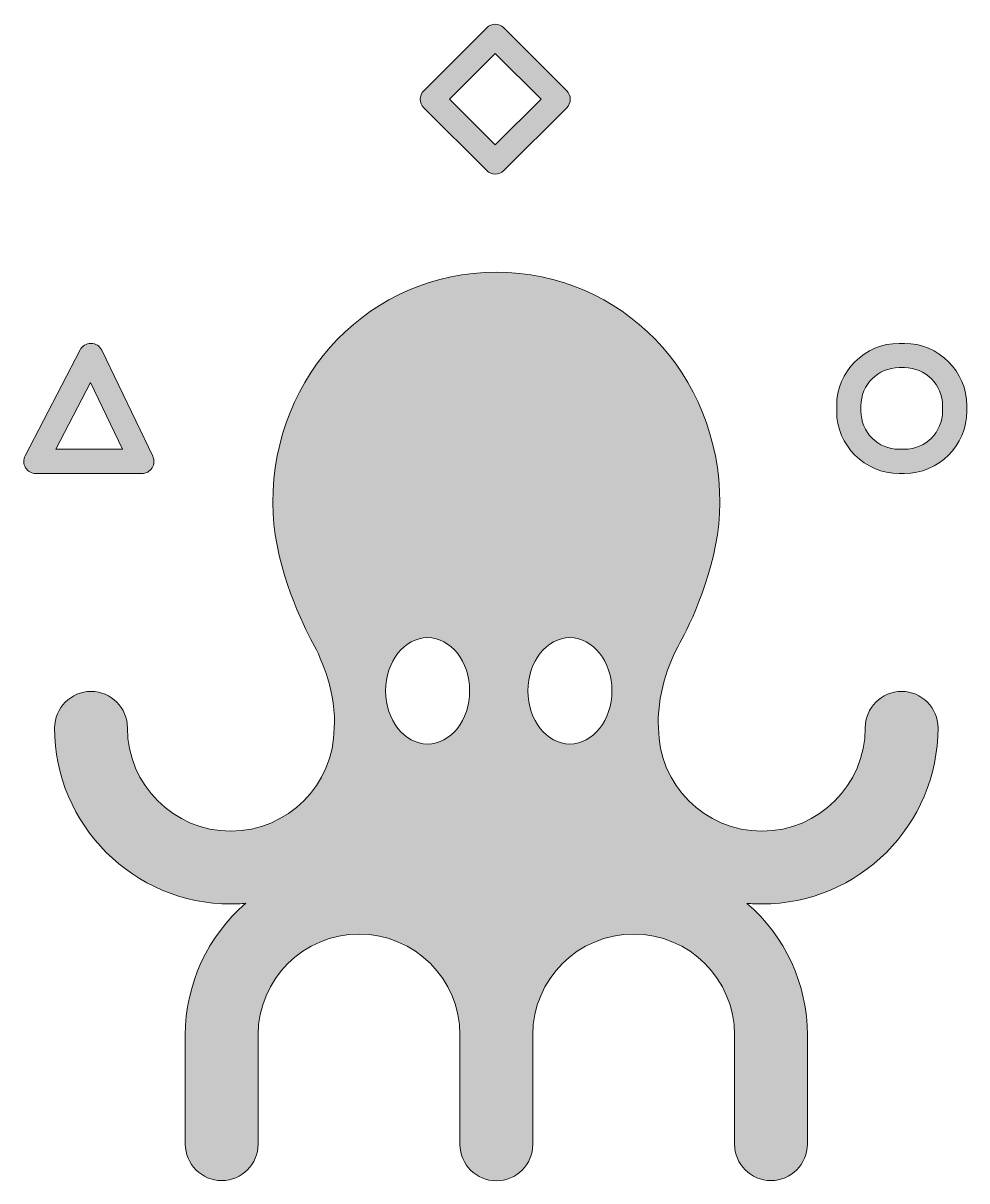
# Model space of a CAD drawing. Header units: inches. Extents: x 0.22 to 2.43, y -2.8 to -0.09.
import ezdxf

# ---------------------------------------------------------------- set-up
doc = ezdxf.new("R2010")
doc.units = ezdxf.units.IN
doc.header["$MEASUREMENT"] = 0
doc.layers.add('Calque 1', color=7, linetype='Continuous')

# ---------------------------------------------------------------- blocks, each defined once
blk = doc.blocks.new('block 2')
at = {"layer": 'Calque 1', "true_color": 0xffffff}
h = blk.add_hatch(color=7, dxfattribs=at)
h.dxf.hatch_style = 2
edge = h.paths.add_edge_path()
edge.add_spline(control_points=[(1.3233, -0.4478), (1.3161, -0.4478), (1.3088, -0.4451), (1.3033, -0.4395), (1.3033, -0.4395), (1.1562, -0.2925), (1.1562, -0.2925), (1.1451, -0.2814), (1.1451, -0.2635), (1.1562, -0.2524), (1.1562, -0.2524), (1.3033, -0.1053), (1.3033, -0.1053), (1.3143, -0.0942), (1.3323, -0.0942), (1.3433, -0.1053), (1.3433, -0.1053), (1.4904, -0.2524), (1.4904, -0.2524), (1.4957, -0.2577), (1.4987, -0.2649), (1.4987, -0.2724), (1.4987, -0.2799), (1.4957, -0.2872), (1.4904, -0.2925), (1.4904, -0.2925), (1.3433, -0.4395), (1.3433, -0.4395), (1.3378, -0.4451), (1.3306, -0.4478), (1.3233, -0.4478)], knot_values=[0, 0, 0, 0, 1, 1, 1, 2, 2, 2, 3, 3, 3, 4, 4, 4, 5, 5, 5, 6, 6, 6, 7, 7, 7, 8, 8, 8, 9, 9, 9, 10, 10, 10, 10], degree=3, periodic=1)
h.paths.add_polyline_path([(1.2164, -0.2724), (1.3233, -0.3794), (1.4303, -0.2724), (1.3233, -0.1655)])
h = blk.add_hatch(color=7, dxfattribs=at)
h.dxf.hatch_style = 2
edge = h.paths.add_edge_path()
edge.add_spline(control_points=[(2.3594, -1.7439), (2.3594, -1.6969), (2.3212, -1.6587), (2.2743, -1.6587), (2.2273, -1.6587), (2.1891, -1.6969), (2.1891, -1.7439), (2.1891, -1.8772), (2.0806, -1.9857), (1.9471, -1.9857), (1.8138, -1.9857), (1.7053, -1.8772), (1.7053, -1.7439), (1.7053, -1.7397), (1.7048, -1.7356), (1.7044, -1.7341), (1.7042, -1.6517), (1.7344, -1.5815), (1.76, -1.5364), (1.7868, -1.485), (1.849, -1.351), (1.8489, -1.2173), (1.8488, -0.9151), (1.6191, -0.678), (1.3256, -0.6775), (1.0324, -0.678), (0.8026, -0.9151), (0.8025, -1.2173), (0.8025, -1.3513), (0.8647, -1.4852), (0.8918, -1.537), (0.9125, -1.5732), (0.9472, -1.647), (0.9472, -1.733), (0.9466, -1.7366), (0.9461, -1.7402), (0.9461, -1.7439), (0.9461, -1.8772), (0.8376, -1.9857), (0.7043, -1.9857), (0.571, -1.9857), (0.4625, -1.8772), (0.4625, -1.7439), (0.4625, -1.6969), (0.4243, -1.6587), (0.3773, -1.6587), (0.3302, -1.6587), (0.292, -1.6969), (0.292, -1.7439), (0.292, -1.9712), (0.477, -2.1562), (0.7043, -2.1562), (0.716, -2.1562), (0.7278, -2.1557), (0.7395, -2.1546), (0.6506, -2.2312), (0.5978, -2.3434), (0.5978, -2.4628), (0.5978, -2.4628), (0.5978, -2.7183), (0.5978, -2.7183), (0.5978, -2.7654), (0.636, -2.8036), (0.683, -2.8036), (0.7301, -2.8036), (0.7683, -2.7654), (0.7683, -2.7183), (0.7683, -2.7183), (0.7683, -2.4628), (0.7683, -2.4628), (0.7683, -2.3326), (0.8743, -2.2266), (1.0045, -2.2266), (1.1347, -2.2266), (1.2406, -2.3326), (1.2406, -2.4628), (1.2406, -2.4628), (1.2406, -2.719), (1.2406, -2.719), (1.2406, -2.7661), (1.2788, -2.8043), (1.3257, -2.8043), (1.3728, -2.8043), (1.411, -2.7661), (1.411, -2.719), (1.411, -2.719), (1.411, -2.4628), (1.411, -2.4628), (1.411, -2.3326), (1.5169, -2.2266), (1.6471, -2.2266), (1.7773, -2.2266), (1.8833, -2.3326), (1.8833, -2.4628), (1.8833, -2.4628), (1.8833, -2.7183), (1.8833, -2.7183), (1.8833, -2.7654), (1.9215, -2.8036), (1.9685, -2.8036), (2.0155, -2.8036), (2.0537, -2.7654), (2.0537, -2.7183), (2.0537, -2.7183), (2.0537, -2.4628), (2.0537, -2.4628), (2.0537, -2.3434), (2.0009, -2.2312), (1.912, -2.1547), (1.9237, -2.1557), (1.9354, -2.1562), (1.9471, -2.1562), (2.1745, -2.1562), (2.3594, -1.9712), (2.3594, -1.7439)], knot_values=[0, 0, 0, 0, 1, 1, 1, 2, 2, 2, 3, 3, 3, 4, 4, 4, 5, 5, 5, 6, 6, 6, 7, 7, 7, 8, 8, 8, 9, 9, 9, 10, 10, 10, 11, 11, 11, 12, 12, 12, 13, 13, 13, 14, 14, 14, 15, 15, 15, 16, 16, 16, 17, 17, 17, 18, 18, 18, 19, 19, 19, 20, 20, 20, 21, 21, 21, 22, 22, 22, 23, 23, 23, 24, 24, 24, 25, 25, 25, 26, 26, 26, 27, 27, 27, 28, 28, 28, 29, 29, 29, 30, 30, 30, 31, 31, 31, 32, 32, 32, 33, 33, 33, 34, 34, 34, 35, 35, 35, 36, 36, 36, 37, 37, 37, 38, 38, 38, 38], degree=3, periodic=1)
edge = h.paths.add_edge_path()
edge.add_spline(control_points=[(1.1649, -1.7817), (1.1106, -1.7817), (1.0666, -1.726), (1.0666, -1.6572), (1.0666, -1.5885), (1.1106, -1.5327), (1.1649, -1.5327), (1.2193, -1.5327), (1.2633, -1.5885), (1.2633, -1.6572), (1.2633, -1.726), (1.2193, -1.7817), (1.1649, -1.7817)], knot_values=[0, 0, 0, 0, 1, 1, 1, 2, 2, 2, 3, 3, 3, 4, 4, 4, 4], degree=3, periodic=1)
edge = h.paths.add_edge_path()
edge.add_spline(control_points=[(1.498, -1.7817), (1.4436, -1.7817), (1.3996, -1.726), (1.3996, -1.6572), (1.3996, -1.5885), (1.4436, -1.5327), (1.498, -1.5327), (1.5523, -1.5327), (1.5963, -1.5885), (1.5963, -1.6572), (1.5963, -1.726), (1.5523, -1.7817), (1.498, -1.7817)], knot_values=[0, 0, 0, 0, 1, 1, 1, 2, 2, 2, 3, 3, 3, 4, 4, 4, 4], degree=3, periodic=1)
h = blk.add_hatch(color=7, dxfattribs=at)
h.dxf.hatch_style = 2
edge = h.paths.add_edge_path()
edge.add_spline(control_points=[(0.4961, -1.1485), (0.4961, -1.1485), (0.2481, -1.1485), (0.2481, -1.1485), (0.2382, -1.1485), (0.2291, -1.1433), (0.2239, -1.1349), (0.2188, -1.1264), (0.2184, -1.1159), (0.223, -1.1071), (0.223, -1.1071), (0.3517, -0.8592), (0.3517, -0.8592), (0.3566, -0.8497), (0.3664, -0.8436), (0.3772, -0.8439), (0.388, -0.8441), (0.3977, -0.8503), (0.4024, -0.86), (0.4024, -0.86), (0.5216, -1.1079), (0.5216, -1.1079), (0.5258, -1.1167), (0.5252, -1.127), (0.5201, -1.1352), (0.5149, -1.1435), (0.5058, -1.1485), (0.4961, -1.1485)], knot_values=[0, 0, 0, 0, 1, 1, 1, 2, 2, 2, 3, 3, 3, 4, 4, 4, 5, 5, 5, 6, 6, 6, 7, 7, 7, 8, 8, 8, 9, 9, 9, 9], degree=3, periodic=1)
h.paths.add_polyline_path([(0.2948, -1.0918), (0.451, -1.0918), (0.3759, -0.9356)])
h = blk.add_hatch(color=7, dxfattribs=at)
h.dxf.hatch_style = 2
edge = h.paths.add_edge_path()
edge.add_spline(control_points=[(2.2806, -1.1485), (2.2806, -1.1485), (2.2684, -1.1485), (2.2684, -1.1485), (2.1878, -1.1485), (2.1222, -1.0829), (2.1222, -1.0023), (2.1222, -1.0023), (2.1222, -0.9901), (2.1222, -0.9901), (2.1222, -0.9095), (2.1878, -0.8439), (2.2684, -0.8439), (2.2684, -0.8439), (2.2806, -0.8439), (2.2806, -0.8439), (2.3612, -0.8439), (2.4268, -0.9095), (2.4268, -0.9901), (2.4268, -0.9901), (2.4268, -1.0023), (2.4268, -1.0023), (2.4268, -1.0829), (2.3612, -1.1485), (2.2806, -1.1485)], knot_values=[0, 0, 0, 0, 1, 1, 1, 2, 2, 2, 3, 3, 3, 4, 4, 4, 5, 5, 5, 6, 6, 6, 7, 7, 7, 8, 8, 8, 8], degree=3, periodic=1)
edge = h.paths.add_edge_path()
edge.add_spline(control_points=[(2.2684, -0.9006), (2.2191, -0.9006), (2.1789, -0.9407), (2.1789, -0.9901), (2.1789, -0.9901), (2.1789, -1.0023), (2.1789, -1.0023), (2.1789, -1.0517), (2.2191, -1.0918), (2.2684, -1.0918), (2.2684, -1.0918), (2.2806, -1.0918), (2.2806, -1.0918), (2.33, -1.0918), (2.3701, -1.0517), (2.3701, -1.0023), (2.3701, -1.0023), (2.3701, -0.9901), (2.3701, -0.9901), (2.3701, -0.9407), (2.33, -0.9006), (2.2806, -0.9006), (2.2806, -0.9006), (2.2684, -0.9006), (2.2684, -0.9006)], knot_values=[0, 0, 0, 0, 1, 1, 1, 2, 2, 2, 3, 3, 3, 4, 4, 4, 5, 5, 5, 6, 6, 6, 7, 7, 7, 8, 8, 8, 8], degree=3, periodic=1)
at = {"layer": 'Calque 1', "lineweight": 0}
for points in [[(1.2164, -0.2724), (1.3233, -0.3794), (1.4303, -0.2724), (1.3233, -0.1655), (1.2164, -0.2724)], [(0.2948, -1.0918), (0.451, -1.0918), (0.3759, -0.9356), (0.2948, -1.0918)]]:
    blk.add_lwpolyline(points, dxfattribs=at)
for points, knots in [([(1.3233, -0.4478), (1.3161, -0.4478), (1.3088, -0.4451), (1.3033, -0.4395), (1.3033, -0.4395), (1.1562, -0.2925), (1.1562, -0.2925), (1.1451, -0.2814), (1.1451, -0.2635), (1.1562, -0.2524), (1.1562, -0.2524), (1.3033, -0.1053), (1.3033, -0.1053), (1.3143, -0.0942), (1.3323, -0.0942), (1.3433, -0.1053), (1.3433, -0.1053), (1.4904, -0.2524), (1.4904, -0.2524), (1.4957, -0.2577), (1.4987, -0.2649), (1.4987, -0.2724), (1.4987, -0.2799), (1.4957, -0.2872), (1.4904, -0.2925), (1.4904, -0.2925), (1.3433, -0.4395), (1.3433, -0.4395), (1.3378, -0.4451), (1.3306, -0.4478), (1.3233, -0.4478)], [0, 0, 0, 0, 1, 1, 1, 2, 2, 2, 3, 3, 3, 4, 4, 4, 5, 5, 5, 6, 6, 6, 7, 7, 7, 8, 8, 8, 9, 9, 9, 10, 10, 10, 10]), ([(2.3594, -1.7439), (2.3594, -1.6969), (2.3212, -1.6587), (2.2743, -1.6587), (2.2273, -1.6587), (2.1891, -1.6969), (2.1891, -1.7439), (2.1891, -1.8772), (2.0806, -1.9857), (1.9471, -1.9857), (1.8138, -1.9857), (1.7053, -1.8772), (1.7053, -1.7439), (1.7053, -1.7397), (1.7048, -1.7356), (1.7044, -1.7341), (1.7042, -1.6517), (1.7344, -1.5815), (1.76, -1.5364), (1.7868, -1.485), (1.849, -1.351), (1.8489, -1.2173), (1.8488, -0.9151), (1.6191, -0.678), (1.3256, -0.6775), (1.0324, -0.678), (0.8026, -0.9151), (0.8025, -1.2173), (0.8025, -1.3513), (0.8647, -1.4852), (0.8918, -1.537), (0.9125, -1.5732), (0.9472, -1.647), (0.9472, -1.733), (0.9466, -1.7366), (0.9461, -1.7402), (0.9461, -1.7439), (0.9461, -1.8772), (0.8376, -1.9857), (0.7043, -1.9857), (0.571, -1.9857), (0.4625, -1.8772), (0.4625, -1.7439), (0.4625, -1.6969), (0.4243, -1.6587), (0.3773, -1.6587), (0.3302, -1.6587), (0.292, -1.6969), (0.292, -1.7439), (0.292, -1.9712), (0.477, -2.1562), (0.7043, -2.1562), (0.716, -2.1562), (0.7278, -2.1557), (0.7395, -2.1546), (0.6506, -2.2312), (0.5978, -2.3434), (0.5978, -2.4628), (0.5978, -2.4628), (0.5978, -2.7183), (0.5978, -2.7183), (0.5978, -2.7654), (0.636, -2.8036), (0.683, -2.8036), (0.7301, -2.8036), (0.7683, -2.7654), (0.7683, -2.7183), (0.7683, -2.7183), (0.7683, -2.4628), (0.7683, -2.4628), (0.7683, -2.3326), (0.8743, -2.2266), (1.0045, -2.2266), (1.1347, -2.2266), (1.2406, -2.3326), (1.2406, -2.4628), (1.2406, -2.4628), (1.2406, -2.719), (1.2406, -2.719), (1.2406, -2.7661), (1.2788, -2.8043), (1.3257, -2.8043), (1.3728, -2.8043), (1.411, -2.7661), (1.411, -2.719), (1.411, -2.719), (1.411, -2.4628), (1.411, -2.4628), (1.411, -2.3326), (1.5169, -2.2266), (1.6471, -2.2266), (1.7773, -2.2266), (1.8833, -2.3326), (1.8833, -2.4628), (1.8833, -2.4628), (1.8833, -2.7183), (1.8833, -2.7183), (1.8833, -2.7654), (1.9215, -2.8036), (1.9685, -2.8036), (2.0155, -2.8036), (2.0537, -2.7654), (2.0537, -2.7183), (2.0537, -2.7183), (2.0537, -2.4628), (2.0537, -2.4628), (2.0537, -2.3434), (2.0009, -2.2312), (1.912, -2.1547), (1.9237, -2.1557), (1.9354, -2.1562), (1.9471, -2.1562), (2.1745, -2.1562), (2.3594, -1.9712), (2.3594, -1.7439)], [0, 0, 0, 0, 1, 1, 1, 2, 2, 2, 3, 3, 3, 4, 4, 4, 5, 5, 5, 6, 6, 6, 7, 7, 7, 8, 8, 8, 9, 9, 9, 10, 10, 10, 11, 11, 11, 12, 12, 12, 13, 13, 13, 14, 14, 14, 15, 15, 15, 16, 16, 16, 17, 17, 17, 18, 18, 18, 19, 19, 19, 20, 20, 20, 21, 21, 21, 22, 22, 22, 23, 23, 23, 24, 24, 24, 25, 25, 25, 26, 26, 26, 27, 27, 27, 28, 28, 28, 29, 29, 29, 30, 30, 30, 31, 31, 31, 32, 32, 32, 33, 33, 33, 34, 34, 34, 35, 35, 35, 36, 36, 36, 37, 37, 37, 38, 38, 38, 38]), ([(0.4961, -1.1485), (0.4961, -1.1485), (0.2481, -1.1485), (0.2481, -1.1485), (0.2382, -1.1485), (0.2291, -1.1433), (0.2239, -1.1349), (0.2188, -1.1264), (0.2184, -1.1159), (0.223, -1.1071), (0.223, -1.1071), (0.3517, -0.8592), (0.3517, -0.8592), (0.3566, -0.8497), (0.3664, -0.8436), (0.3772, -0.8439), (0.388, -0.8441), (0.3977, -0.8503), (0.4024, -0.86), (0.4024, -0.86), (0.5216, -1.1079), (0.5216, -1.1079), (0.5258, -1.1167), (0.5252, -1.127), (0.5201, -1.1352), (0.5149, -1.1435), (0.5058, -1.1485), (0.4961, -1.1485)], [0, 0, 0, 0, 1, 1, 1, 2, 2, 2, 3, 3, 3, 4, 4, 4, 5, 5, 5, 6, 6, 6, 7, 7, 7, 8, 8, 8, 9, 9, 9, 9]), ([(2.2806, -1.1485), (2.2806, -1.1485), (2.2684, -1.1485), (2.2684, -1.1485), (2.1878, -1.1485), (2.1222, -1.0829), (2.1222, -1.0023), (2.1222, -1.0023), (2.1222, -0.9901), (2.1222, -0.9901), (2.1222, -0.9095), (2.1878, -0.8439), (2.2684, -0.8439), (2.2684, -0.8439), (2.2806, -0.8439), (2.2806, -0.8439), (2.3612, -0.8439), (2.4268, -0.9095), (2.4268, -0.9901), (2.4268, -0.9901), (2.4268, -1.0023), (2.4268, -1.0023), (2.4268, -1.0829), (2.3612, -1.1485), (2.2806, -1.1485)], [0, 0, 0, 0, 1, 1, 1, 2, 2, 2, 3, 3, 3, 4, 4, 4, 5, 5, 5, 6, 6, 6, 7, 7, 7, 8, 8, 8, 8]), ([(2.2684, -0.9006), (2.2191, -0.9006), (2.1789, -0.9407), (2.1789, -0.9901), (2.1789, -0.9901), (2.1789, -1.0023), (2.1789, -1.0023), (2.1789, -1.0517), (2.2191, -1.0918), (2.2684, -1.0918), (2.2684, -1.0918), (2.2806, -1.0918), (2.2806, -1.0918), (2.33, -1.0918), (2.3701, -1.0517), (2.3701, -1.0023), (2.3701, -1.0023), (2.3701, -0.9901), (2.3701, -0.9901), (2.3701, -0.9407), (2.33, -0.9006), (2.2806, -0.9006), (2.2806, -0.9006), (2.2684, -0.9006), (2.2684, -0.9006)], [0, 0, 0, 0, 1, 1, 1, 2, 2, 2, 3, 3, 3, 4, 4, 4, 5, 5, 5, 6, 6, 6, 7, 7, 7, 8, 8, 8, 8]), ([(1.1649, -1.7817), (1.1106, -1.7817), (1.0666, -1.726), (1.0666, -1.6572), (1.0666, -1.5885), (1.1106, -1.5327), (1.1649, -1.5327), (1.2193, -1.5327), (1.2633, -1.5885), (1.2633, -1.6572), (1.2633, -1.726), (1.2193, -1.7817), (1.1649, -1.7817)], [0, 0, 0, 0, 1, 1, 1, 2, 2, 2, 3, 3, 3, 4, 4, 4, 4]), ([(1.498, -1.7817), (1.4436, -1.7817), (1.3996, -1.726), (1.3996, -1.6572), (1.3996, -1.5885), (1.4436, -1.5327), (1.498, -1.5327), (1.5523, -1.5327), (1.5963, -1.5885), (1.5963, -1.6572), (1.5963, -1.726), (1.5523, -1.7817), (1.498, -1.7817)], [0, 0, 0, 0, 1, 1, 1, 2, 2, 2, 3, 3, 3, 4, 4, 4, 4])]:
    blk.add_open_spline(points, degree=3, knots=knots, dxfattribs=at)

msp = doc.modelspace()

# ---------------------------------------------------------------- block references
at = {"layer": 'Calque 1'}
msp.add_blockref('block 2', (0, 0), dxfattribs=at)

doc.saveas('drawing.dxf')
